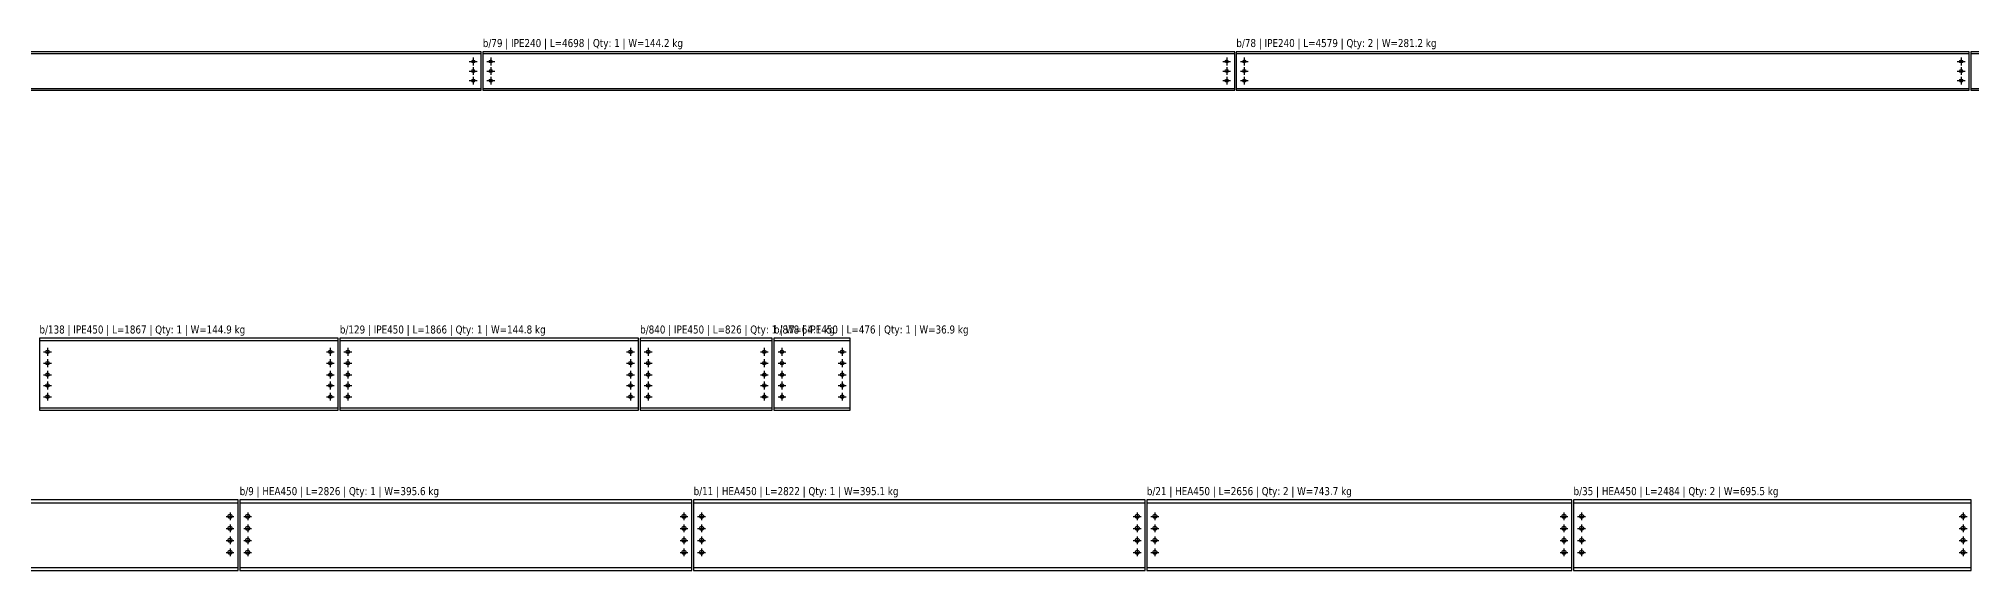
# Model space of a CAD drawing. Header units: millimetres. Extents: x 0 to 240831, y 0 to 45222.
# Drawn here: x 167656 to 179731, y 5000 to 8322 of the extents above; entities that cross this region are included whole.
import ezdxf
from ezdxf.enums import TextEntityAlignment as Align

# ---------------------------------------------------------------- set-up
doc = ezdxf.new("R2010")
doc.units = ezdxf.units.MM
doc.header["$LTSCALE"] = 1000
for name, color, linetype in [('HEA450', 2, 'Continuous'), ('IPE240', 2, 'Continuous'), ('IPE450', 2, 'Continuous'), ('PERFORACIONES', 1, 'Continuous'), ('TXT_GEN', 3, 'Continuous')]:
    doc.layers.add(name, color=color, linetype=linetype)
doc.styles.add('VERDNA', font='verdana.ttf', dxfattribs={"width": 0.8})

# ---------------------------------------------------------------- blocks, each defined once
blk = doc.blocks.new('D19')
at = {"layer": 'PERFORACIONES', "linetype": 'ByBlock'}
for p, q in [((-24.5, 0), (24.5, 0)), ((0, 24.5), (0, -24.5))]:
    blk.add_line(p, q, dxfattribs=at)
blk.add_circle((0, 0), 9.5, dxfattribs=at)
blk = doc.blocks.new('d22')
at = {"layer": 'PERFORACIONES', "linetype": 'ByBlock'}
for p, q in [((-24.5, 0), (24.5, 0)), ((0, 24.5), (0, -24.5))]:
    blk.add_line(p, q, dxfattribs=at)
blk.add_circle((0, 0), 11, dxfattribs=at)
blk = doc.blocks.new('d25')
at = {"layer": 'PERFORACIONES', "linetype": 'ByBlock'}
for p, q in [((-24.5, 0), (24.5, 0)), ((0, 24.5), (0, -24.5))]:
    blk.add_line(p, q, dxfattribs=at)
blk.add_circle((0, 0), 12.5, dxfattribs=at)

msp = doc.modelspace()

# ---------------------------------------------------------------- linework, layer by layer
at = {"layer": 'HEA450'}
for p, q in [((164344, 5422.5), (168902, 5422.5)), ((168912, 5422.5), (171738, 5422.5)), ((171748, 5422.5), (174570, 5422.5)), ((174580, 5422.5), (177236, 5422.5)), ((177246, 5422.5), (179730, 5422.5)), ((164344, 5017.5), (168902, 5017.5)), ((168912, 5017.5), (171738, 5017.5)), ((171748, 5017.5), (174570, 5017.5)), ((174580, 5017.5), (177236, 5017.5)), ((177246, 5017.5), (179730, 5017.5))]:
    msp.add_line(p, q, dxfattribs=at)
for points in [[(164344, 5000), (168902, 5000), (168902, 5440), (164344, 5440)], [(168912, 5000), (171738, 5000), (171738, 5440), (168912, 5440)], [(171748, 5000), (174570, 5000), (174570, 5440), (171748, 5440)], [(174580, 5000), (177236, 5000), (177236, 5440), (174580, 5440)], [(177246, 5000), (179730, 5000), (179730, 5440), (177246, 5440)]]:
    msp.add_lwpolyline(points, close=True, dxfattribs=at)
at = {"layer": 'IPE240'}
for p, q in [((165722, 8230), (170421, 8230)), ((170431, 8230), (175129, 8230)), ((175139, 8230), (179718, 8230)), ((179728, 8230), (184187, 8230)), ((165722, 8010), (170421, 8010)), ((170431, 8010), (175129, 8010)), ((175139, 8010), (179718, 8010)), ((179728, 8010), (184187, 8010))]:
    msp.add_line(p, q, dxfattribs=at)
for points in [[(165722, 8000), (170421, 8000), (170421, 8240), (165722, 8240)], [(170431, 8000), (175129, 8000), (175129, 8240), (170431, 8240)], [(175139, 8000), (179718, 8000), (179718, 8240), (175139, 8240)], [(179728, 8000), (184187, 8000), (184187, 8240), (179728, 8240)]]:
    msp.add_lwpolyline(points, close=True, dxfattribs=at)
at = {"layer": 'IPE450'}
for p, q in [((167661, 6435.4), (169528, 6435.4)), ((169538, 6435.4), (171404, 6435.4)), ((171414, 6435.4), (172240, 6435.4)), ((172250, 6435.4), (172726, 6435.4)), ((167661, 6014.6), (169528, 6014.6)), ((169538, 6014.6), (171404, 6014.6)), ((171414, 6014.6), (172240, 6014.6)), ((172250, 6014.6), (172726, 6014.6))]:
    msp.add_line(p, q, dxfattribs=at)
for points in [[(167661, 6000), (169528, 6000), (169528, 6450), (167661, 6450)], [(169538, 6000), (171404, 6000), (171404, 6450), (169538, 6450)], [(171414, 6000), (172240, 6000), (172240, 6450), (171414, 6450)], [(172250, 6000), (172726, 6000), (172726, 6450), (172250, 6450)]]:
    msp.add_lwpolyline(points, close=True, dxfattribs=at)

# ---------------------------------------------------------------- block references
at = {"layer": 'HEA450'}
for p in [(168852, 5337.5), (168962, 5337.5), (171688, 5337.5), (171798, 5337.5), (174520, 5337.5), (174630, 5337.5), (177186, 5337.5), (177296, 5337.5), (179680, 5337.5), (168852, 5262.5), (168852, 5187.5), (168962, 5262.5), (168962, 5187.5), (171688, 5262.5), (171688, 5187.5), (171798, 5262.5), (171798, 5187.5), (174520, 5262.5), (174520, 5187.5), (174630, 5262.5), (174630, 5187.5), (177186, 5262.5), (177186, 5187.5), (177296, 5262.5), (177296, 5187.5), (179680, 5262.5), (179680, 5187.5), (168852, 5112.5), (168962, 5112.5), (171688, 5112.5), (171798, 5112.5), (174520, 5112.5), (174630, 5112.5), (177186, 5112.5), (177296, 5112.5), (179680, 5112.5)]:
    msp.add_blockref('d25', p, dxfattribs=at)
at = {"layer": 'IPE240'}
for p in [(170371, 8180), (170371, 8120), (170481, 8180), (170481, 8120), (175079, 8180), (175079, 8120), (175189, 8180), (175189, 8120), (179668, 8180), (179668, 8120), (170371, 8060), (170481, 8060), (175079, 8060), (175189, 8060), (179668, 8060)]:
    msp.add_blockref('D19', p, dxfattribs=at)
at = {"layer": 'IPE450'}
for p in [(167711, 6365), (167711, 6295), (169478, 6365), (169478, 6295), (169588, 6365), (169588, 6295), (171354, 6365), (171354, 6295), (171464, 6365), (171464, 6295), (172190, 6365), (172190, 6295), (172300, 6365), (172300, 6295), (172676, 6365), (172676, 6295), (167711, 6222.5), (167711, 6155), (169478, 6222.5), (169478, 6155), (169588, 6222.5), (169588, 6155), (171354, 6222.5), (171354, 6155), (171464, 6222.5), (171464, 6155), (172190, 6222.5), (172190, 6155), (172300, 6222.5), (172300, 6155), (172676, 6222.5), (172676, 6155), (167711, 6085), (169478, 6085), (169588, 6085), (171354, 6085), (171464, 6085), (172190, 6085), (172300, 6085), (172676, 6085)]:
    msp.add_blockref('d22', p, dxfattribs=at)

# ---------------------------------------------------------------- texts
at = {"layer": 'TXT_GEN', "style": 'VERDNA', "width": 0.8}
for s, p in [('b/79 | IPE240 | L=4698 | Qty: 1 | W=144.2 kg', (170431, 8255)), ('b/78 | IPE240 | L=4579 | Qty: 2 | W=281.2 kg', (175139, 8255)), ('b/138 | IPE450 | L=1867 | Qty: 1 | W=144.9 kg', (167661, 6465)), ('b/129 | IPE450 | L=1866 | Qty: 1 | W=144.8 kg', (169538, 6465)), ('b/840 | IPE450 | L=826 | Qty: 1 | W=64.1 kg', (171414, 6465)), ('b/878 | IPE450 | L=476 | Qty: 1 | W=36.9 kg', (172250, 6465)), ('b/9 | HEA450 | L=2826 | Qty: 1 | W=395.6 kg', (168912, 5455)), ('b/11 | HEA450 | L=2822 | Qty: 1 | W=395.1 kg', (171748, 5455)), ('b/21 | HEA450 | L=2656 | Qty: 2 | W=743.7 kg', (174580, 5455)), ('b/35 | HEA450 | L=2484 | Qty: 2 | W=695.5 kg', (177246, 5455))]:
    msp.add_text(s, height=50, dxfattribs=at).set_placement(p, align=Align.BOTTOM_LEFT)

doc.saveas('drawing.dxf')
